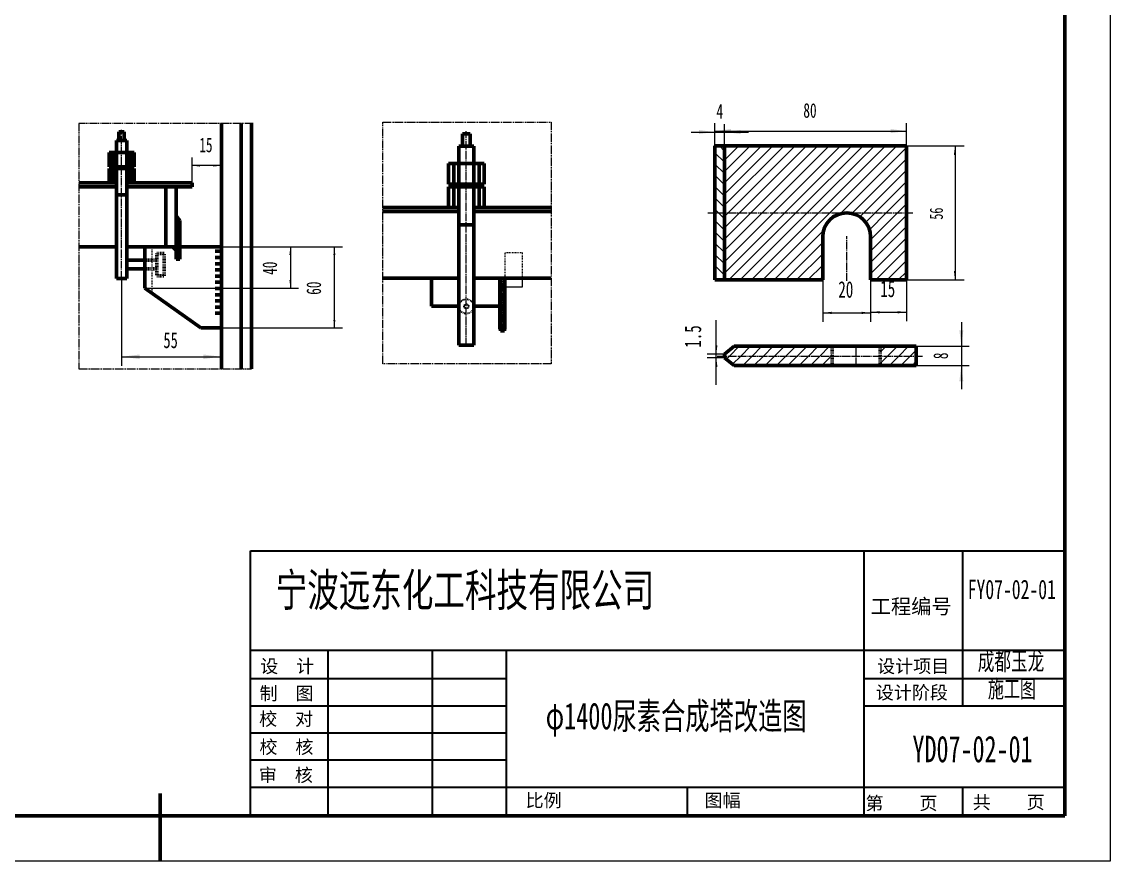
# Model space of a CAD drawing. Header units: millimetres. Extents: x -3570 to 3570, y -5049 to 5049.
# Drawn here: x -520 to 3570, y -5049 to -1895 of the extents above; entities that cross this region are included whole.
import ezdxf

# ---------------------------------------------------------------- set-up
doc = ezdxf.new("R2010")
doc.units = ezdxf.units.MM
for name, pattern in [('EB_DASH', [6, 3, -3]), ('EB_DASHDOT', [39, 30, -3, 3, -3]), ('EB_DASHDOTDOT', [45, 30, -3, 3, -3, 3, -3])]:
    doc.linetypes.add(name, pattern=pattern)
for name, color, linetype, lineweight in [('CAXA0', 7, 'Continuous', 70), ('CAXA1', 1, 'EB_DASHDOT', 25), ('CAXA2', 6, 'EB_DASH', 25), ('CAXA3', 7, 'Continuous', 25), ('CAXA4', 3, 'Continuous', 25), ('CAXA5', 4, 'Continuous', 25)]:
    doc.layers.add(name, color=color, linetype=linetype, lineweight=lineweight)
doc.styles.add('UserTxtStyle1', font='SIMHEI.TTF', dxfattribs={"width": 0.667})
doc.styles.add('UserTxtStyle4', font='SIMFANG.TTF')
doc.styles.add('UserTxtStyle5', font='SimSun.ttf', dxfattribs={"width": 0.7})
doc.styles.add('标准', font='SIMFANG.TTF', dxfattribs={"width": 0.667})
doc.dimstyles.new('标准', dxfattribs={"dimtxt": 3.5, "dimasz": 4, "dimexe": 2, "dimexo": 0, "dimtad": 1, "dimdsep": 46, "dimtxsty": '标准', "dimcen": 0, "dimdle": 6, "dimaunit": 1, "dimazin": 2, "dimtfac": 1, "dimtdec": 3, "dimtmove": 0, "dimatfit": 3, "dimfxl": 0, "dimtolj": 1, "dimtzin": 0, "dimarcsym": 0})

# ---------------------------------------------------------------- blocks, each defined once
blk = doc.blocks.new('*CAXBLOCK01')
at = {"layer": 'CAXA4', "linetype": 'Continuous', "lineweight": 25}
for points in [[(120.2, -2435.3), (150.2, -2431.5), (150.2, -2439)], [(230.2, -2435.3), (200.2, -2431.5), (200.2, -2439)]]:
    blk.add_hatch(color=0, dxfattribs=at).paths.add_polyline_path(points, flags=0)
at = {"layer": 'CAXA4', "color": 0, "linetype": 'Continuous', "lineweight": 25}
for p, q in [((230.2, -2277), (230.2, -2465.3)), ((120.2, -2514.8), (120.2, -2405.3)), ((230.2, -2435.3), (120.2, -2435.3))]:
    blk.add_line(p, q, dxfattribs=at)
at = {"layer": 'CAXA4', "color": 0, "linetype": 'Continuous', "lineweight": 25, "insert": (147.5, -2330.3), "char_height": 54.745, "attachment_point": 1, "style": 'UserTxtStyle1'}
blk.add_mtext('\\fSimHei;15', dxfattribs=at)
blk = doc.blocks.new('*CAXBLOCK12')
at = {"layer": 'CAXA4', "linetype": 'Continuous', "lineweight": 25}
for points in [[(489.7, -2740.7), (486, -2770.7), (493.5, -2770.7)], [(489.7, -2895.2), (486, -2865.2), (493.5, -2865.2)]]:
    blk.add_hatch(color=0, dxfattribs=at).paths.add_polyline_path(points, flags=0)
at = {"layer": 'CAXA4', "color": 0, "linetype": 'Continuous', "lineweight": 25}
for p, q in [((230.2, -2740.7), (519.7, -2740.7)), ((489.7, -2740.7), (489.7, -2895.2)), ((-56.8, -2895.2), (519.7, -2895.2))]:
    blk.add_line(p, q, dxfattribs=at)
at = {"layer": 'CAXA4', "color": 0, "linetype": 'Continuous', "lineweight": 25, "insert": (384.7, -2845.7), "char_height": 54.745, "attachment_point": 1, "rotation": 90, "style": 'UserTxtStyle1'}
blk.add_mtext('\\fSimHei;40', dxfattribs=at)
blk = doc.blocks.new('*CAXBLOCK23')
at = {"layer": 'CAXA4', "linetype": 'Continuous', "lineweight": 25}
for points in [[(655, -2740.7), (658.7, -2770.7), (651.2, -2770.7)], [(655, -3045.2), (658.7, -3015.2), (651.2, -3015.2)]]:
    blk.add_hatch(color=0, dxfattribs=at).paths.add_polyline_path(points, flags=0)
at = {"layer": 'CAXA4', "color": 0, "linetype": 'Continuous', "lineweight": 25}
for p, q in [((230.2, -2740.7), (685, -2740.7)), ((655, -3045.2), (655, -2740.7)), ((153.4, -3045.2), (685, -3045.2))]:
    blk.add_line(p, q, dxfattribs=at)
at = {"layer": 'CAXA4', "color": 0, "linetype": 'Continuous', "lineweight": 25, "insert": (550, -2920.7), "char_height": 54.745, "attachment_point": 1, "rotation": 90, "style": 'UserTxtStyle1'}
blk.add_mtext('\\fSimHei;60', dxfattribs=at)
blk = doc.blocks.new('CAXBLOCK3', base_point=(2239.4, -2793.5))
at = {"layer": 'CAXA5', "color": 0, "linetype": 'Continuous', "lineweight": 25}
for p, q in [((2120.9, -2839), (2346.9, -2613)), ((2120.9, -2796.6), (2304.4, -2613)), ((2120.9, -2754.2), (2262, -2613)), ((2120.9, -2711.7), (2219.6, -2613)), ((2120.9, -2669.3), (2177.2, -2613)), ((2120.9, -2626.9), (2134.7, -2613)), ((2137.3, -2865), (2389.3, -2613)), ((2179.7, -2865), (2431.7, -2613)), ((2222.1, -2865), (2474.1, -2613)), ((2264.6, -2865), (2516.6, -2613)), ((2555.7, -2616.3), (2559, -2613)), ((2307, -2865), (2493.2, -2678.8)), ((2349.4, -2865), (2489.9, -2724.6)), ((2391.8, -2865), (2489.9, -2767)), ((2434.3, -2865), (2489.9, -2809.4)), ((2476.7, -2865), (2489.9, -2851.9))]:
    blk.add_line(p, q, dxfattribs=at)
blk = doc.blocks.new('CAXBLOCK4', base_point=(2729, -2759))
at = {"layer": 'CAXA5', "color": 0, "linetype": 'Continuous', "lineweight": 25}
for p, q in [((2599.3, -2615.1), (2601.4, -2613)), ((2629.2, -2627.7), (2643.8, -2613)), ((2651.2, -2648.1), (2686.3, -2613)), ((2665.7, -2676), (2728.7, -2613)), ((2669.9, -2714.3), (2771.1, -2613)), ((2669.9, -2756.7), (2804.9, -2621.7)), ((2669.9, -2799.1), (2804.9, -2664.1)), ((2669.9, -2841.6), (2804.9, -2706.6)), ((2688.8, -2865), (2804.9, -2749)), ((2731.3, -2865), (2804.9, -2791.4)), ((2773.7, -2865), (2804.9, -2833.8))]:
    blk.add_line(p, q, dxfattribs=at)
blk = doc.blocks.new('CAXBLOCK5', base_point=(2417.1, -2504.9))
at = {"layer": 'CAXA5', "color": 0, "linetype": 'Continuous', "lineweight": 25}
for p, q in [((2120.9, -2584.5), (2344.3, -2361)), ((2120.9, -2542), (2301.9, -2361)), ((2120.9, -2499.6), (2259.5, -2361)), ((2120.9, -2457.2), (2217, -2361)), ((2120.9, -2414.8), (2174.6, -2361)), ((2120.9, -2372.3), (2132.2, -2361)), ((2134.7, -2613), (2386.7, -2361)), ((2177.2, -2613), (2429.2, -2361)), ((2219.6, -2613), (2471.6, -2361)), ((2262, -2613), (2514, -2361)), ((2304.4, -2613), (2556.4, -2361)), ((2346.9, -2613), (2598.9, -2361)), ((2389.3, -2613), (2641.3, -2361)), ((2431.7, -2613), (2683.7, -2361)), ((2474.1, -2613), (2726.1, -2361)), ((2516.6, -2613), (2768.6, -2361)), ((2559, -2613), (2804.9, -2367.1)), ((2601.4, -2613), (2804.9, -2409.6)), ((2643.8, -2613), (2804.9, -2452)), ((2686.3, -2613), (2804.9, -2494.4)), ((2728.7, -2613), (2804.9, -2536.9)), ((2771.1, -2613), (2804.9, -2579.3))]:
    blk.add_line(p, q, dxfattribs=at)
blk = doc.blocks.new('CAXBLOCK6', base_point=(2004.1, -2591.9))
at = {"layer": 'CAXA5', "color": 0, "linetype": 'Continuous', "lineweight": 25}
for p, q in [((2101.4, -2361), (2120.9, -2380.5)), ((2084.9, -2386.9), (2120.9, -2422.9)), ((2084.9, -2429.3), (2120.9, -2465.3)), ((2084.9, -2471.8), (2120.9, -2507.8)), ((2084.9, -2514.2), (2120.9, -2550.2)), ((2084.9, -2556.6), (2120.9, -2592.6)), ((2084.9, -2599), (2098.8, -2613)), ((2098.8, -2613), (2120.9, -2635)), ((2084.9, -2641.5), (2120.9, -2677.5)), ((2084.9, -2683.9), (2120.9, -2719.9)), ((2084.9, -2726.3), (2120.9, -2762.3)), ((2084.9, -2768.8), (2120.9, -2804.8)), ((2084.9, -2811.2), (2120.9, -2847.2)), ((2084.9, -2853.6), (2096.3, -2865))]:
    blk.add_line(p, q, dxfattribs=at)
blk = doc.blocks.new('*CAXBLOCK78')
at = {"layer": 'CAXA4', "linetype": 'Continuous', "lineweight": 25}
for points in [[(2084.9, -2305.6), (2144.9, -2313.1), (2144.9, -2298.1)], [(2804.9, -2305.6), (2744.9, -2313.1), (2744.9, -2298.1)]]:
    blk.add_hatch(color=0, dxfattribs=at).paths.add_polyline_path(points, flags=0)
at = {"layer": 'CAXA4', "color": 0, "linetype": 'Continuous', "lineweight": 25}
for p, q in [((2084.9, -2361), (2084.9, -2275.6)), ((2804.9, -2361), (2804.9, -2275.6)), ((2084.9, -2305.6), (2804.9, -2305.6))]:
    blk.add_line(p, q, dxfattribs=at)
at = {"layer": 'CAXA4', "color": 0, "linetype": 'Continuous', "lineweight": 25, "insert": (2417.1, -2200.6), "char_height": 54.745, "attachment_point": 1, "style": 'UserTxtStyle1'}
blk.add_mtext('\\fSimHei;80', dxfattribs=at)
blk = doc.blocks.new('*CAXBLOCK89')
at = {"layer": 'CAXA4', "linetype": 'Continuous', "lineweight": 25}
for points in [[(2084.9, -2309.1), (2024.9, -2316.6), (2024.9, -2301.6)], [(2120.9, -2309.1), (2180.9, -2316.6), (2180.9, -2301.6)]]:
    blk.add_hatch(color=0, dxfattribs=at).paths.add_polyline_path(points, flags=0)
at = {"layer": 'CAXA4', "color": 0, "linetype": 'Continuous', "lineweight": 25}
for p, q in [((2084.9, -2361), (2084.9, -2279.1)), ((2120.9, -2361), (2120.9, -2279.1)), ((1994.9, -2309.1), (2210.9, -2309.1))]:
    blk.add_line(p, q, dxfattribs=at)
at = {"layer": 'CAXA4', "color": 0, "linetype": 'Continuous', "lineweight": 25, "insert": (2090.4, -2204.1), "char_height": 54.74, "attachment_point": 1, "style": 'UserTxtStyle1'}
blk.add_mtext('\\fSimHei;4', dxfattribs=at)
blk = doc.blocks.new('*CAXBLOCK910')
at = {"layer": 'CAXA4', "linetype": 'Continuous', "lineweight": 25}
for points in [[(2489.9, -2988.6), (2523.9, -2992.9), (2523.9, -2984.4)], [(2669.9, -2988.6), (2635.9, -2992.9), (2635.9, -2984.4)]]:
    blk.add_hatch(color=0, dxfattribs=at).paths.add_polyline_path(points, flags=0)
at = {"layer": 'CAXA4', "color": 0, "linetype": 'Continuous', "lineweight": 25}
for p, q in [((2489.9, -2865), (2489.9, -3022.6)), ((2669.9, -2865), (2669.9, -3022.6)), ((2489.9, -2988.6), (2669.9, -2988.6))]:
    blk.add_line(p, q, dxfattribs=at)
at = {"layer": 'CAXA4', "color": 0, "linetype": 'Continuous', "lineweight": 25, "insert": (2548.4, -2869.6), "char_height": 62.044, "attachment_point": 1, "style": '标准'}
blk.add_mtext('\\fFangSong_GB2312;20', dxfattribs=at)
blk = doc.blocks.new('*CAXBLOCK1011')
at = {"layer": 'CAXA4', "linetype": 'Continuous', "lineweight": 25}
for points in [[(2669.9, -2986.2), (2703.9, -2990.5), (2703.9, -2982)], [(2804.9, -2986.2), (2770.9, -2990.5), (2770.9, -2982)]]:
    blk.add_hatch(color=0, dxfattribs=at).paths.add_polyline_path(points, flags=0)
at = {"layer": 'CAXA4', "color": 0, "linetype": 'Continuous', "lineweight": 25}
for p, q in [((2669.9, -2865), (2669.9, -3020.2)), ((2804.9, -2865), (2804.9, -3020.2)), ((2669.9, -2986.2), (2804.9, -2986.2))]:
    blk.add_line(p, q, dxfattribs=at)
at = {"layer": 'CAXA4', "color": 0, "linetype": 'Continuous', "lineweight": 25, "insert": (2705.9, -2867.2), "char_height": 62.044, "attachment_point": 1, "style": '标准'}
blk.add_mtext('\\fFangSong_GB2312;15', dxfattribs=at)
blk = doc.blocks.new('CAXBLOCK11', base_point=(2645.7, -3288))
at = {"layer": 'CAXA5', "color": 0, "linetype": 'Continuous', "lineweight": 25}
for p, q in [((2139.3, -3150.8), (2176.1, -3113.9)), ((2181.8, -3150.8), (2218.6, -3113.9)), ((2224.2, -3150.8), (2261, -3113.9)), ((2266.6, -3150.8), (2303.4, -3113.9)), ((2309, -3150.8), (2345.9, -3113.9)), ((2351.5, -3150.8), (2388.3, -3113.9)), ((2393.9, -3150.8), (2430.7, -3113.9)), ((2436.3, -3150.8), (2473.1, -3113.9)), ((2478.7, -3150.8), (2515.6, -3113.9)), ((2521.2, -3150.8), (2525.7, -3146.2)), ((2705.7, -3135.9), (2727.7, -3113.9)), ((2733.3, -3150.8), (2770.1, -3113.9)), ((2775.7, -3150.8), (2812.5, -3113.9)), ((2818.2, -3150.8), (2840.7, -3128.2)), ((2127.3, -3162.7), (2139.3, -3150.8)), ((2151, -3181.5), (2181.8, -3150.8)), ((2189, -3185.9), (2224.2, -3150.8)), ((2231.4, -3185.9), (2266.6, -3150.8)), ((2273.9, -3185.9), (2309, -3150.8)), ((2316.3, -3185.9), (2351.5, -3150.8)), ((2358.7, -3185.9), (2393.9, -3150.8)), ((2401.1, -3185.9), (2436.3, -3150.8)), ((2443.6, -3185.9), (2478.7, -3150.8)), ((2486, -3185.9), (2521.2, -3150.8)), ((2705.7, -3178.4), (2733.3, -3150.8)), ((2740.5, -3185.9), (2775.7, -3150.8)), ((2783, -3185.9), (2818.2, -3150.8)), ((2825.4, -3185.9), (2840.7, -3170.6))]:
    blk.add_line(p, q, dxfattribs=at)
blk = doc.blocks.new('*CAXBLOCK1213')
at = {"layer": 'CAXA4', "linetype": 'Continuous', "lineweight": 25}
for points in [[(3010.6, -3113.9), (3003.1, -3053.9), (3018.1, -3053.9)], [(3010.6, -3185.9), (3003.1, -3245.9), (3018.1, -3245.9)]]:
    blk.add_hatch(color=0, dxfattribs=at).paths.add_polyline_path(points, flags=0)
at = {"layer": 'CAXA4', "color": 0, "linetype": 'Continuous', "lineweight": 25}
for p, q in [((3010.6, -3023.9), (3010.6, -3275.9)), ((2840.7, -3113.9), (3040.6, -3113.9)), ((2840.7, -3185.9), (3040.6, -3185.9))]:
    blk.add_line(p, q, dxfattribs=at)
at = {"layer": 'CAXA4', "color": 0, "linetype": 'Continuous', "lineweight": 25, "insert": (2905.6, -3162.5), "char_height": 54.74, "attachment_point": 1, "rotation": 90, "style": 'UserTxtStyle1'}
blk.add_mtext('\\fSimHei;8', dxfattribs=at)
blk = doc.blocks.new('*CAXBLOCK1314')
at = {"layer": 'CAXA4', "linetype": 'Continuous', "lineweight": 25}
for points in [[(2090, -3144), (2094.2, -3110), (2085.7, -3110)], [(2090, -3157.5), (2094.2, -3191.5), (2085.7, -3191.5)]]:
    blk.add_hatch(color=0, dxfattribs=at).paths.add_polyline_path(points, flags=0)
at = {"layer": 'CAXA4', "color": 0, "linetype": 'Continuous', "lineweight": 25}
for p, q in [((2090, -3259.5), (2090, -3015.8)), ((2120.7, -3144), (2056, -3144)), ((2120.7, -3157.5), (2056, -3157.5))]:
    blk.add_line(p, q, dxfattribs=at)
at = {"layer": 'CAXA4', "color": 0, "linetype": 'Continuous', "lineweight": 25, "insert": (1971, -3119.8), "char_height": 62.044, "attachment_point": 1, "rotation": 90, "style": '标准'}
blk.add_mtext('\\fFangSong_GB2312;1.5', dxfattribs=at)
blk = doc.blocks.new('*CAXBLOCK1415')
at = {"layer": 'CAXA4', "linetype": 'Continuous', "lineweight": 25}
for points in [[(2986.8, -2361), (2982.6, -2395), (2991.1, -2395)], [(2986.8, -2865), (2982.6, -2831), (2991.1, -2831)]]:
    blk.add_hatch(color=0, dxfattribs=at).paths.add_polyline_path(points, flags=0)
at = {"layer": 'CAXA4', "color": 0, "linetype": 'Continuous', "lineweight": 25}
for p, q in [((2804.9, -2361), (3020.8, -2361)), ((2986.8, -2361), (2986.8, -2865)), ((2804.9, -2865), (3020.8, -2865))]:
    blk.add_line(p, q, dxfattribs=at)
at = {"layer": 'CAXA4', "color": 0, "linetype": 'Continuous', "lineweight": 25, "insert": (2891.6, -2638.2), "char_height": 49.635, "attachment_point": 1, "rotation": 90, "style": '标准'}
blk.add_mtext('\\fFangSong_GB2312;56', dxfattribs=at)
blk = doc.blocks.new('CAXBLOCK64', base_point=(3400, -4879))
at = {"layer": 'CAXA0', "color": 0, "linetype": 'Continuous', "lineweight": 25}
for p, q in [((3570, 5049), (3570, -5049)), ((3570, -5049), (-3570, -5049))]:
    blk.add_line(p, q, dxfattribs=at)
at = {"layer": 'CAXA0', "color": 0, "linetype": 'Continuous', "lineweight": 70}
for p, q in [((3400, 4879), (3400, -4879)), ((0, -5049), (0, -4794)), ((3400, -4879), (-3400, -4879))]:
    blk.add_line(p, q, dxfattribs=at)
blk = doc.blocks.new('*CAXBLOCK7778')
at = {"layer": 'CAXA0', "linetype": 'Continuous', "lineweight": 25}
for points in [[(-144.5, -3153.5), (-76.5, -3162), (-76.5, -3145)], [(230.2, -3153.5), (162.2, -3162), (162.2, -3145)]]:
    blk.add_hatch(color=0, dxfattribs=at).paths.add_polyline_path(points, flags=0)
at = {"layer": 'CAXA0', "color": 0, "linetype": 'Continuous', "lineweight": 25}
for p, q in [((-144.5, -2861.5), (-144.5, -3187.5)), ((230.2, -3198.5), (230.2, -3119.5)), ((-144.5, -3153.5), (230.2, -3153.5))]:
    blk.add_line(p, q, dxfattribs=at)
at = {"layer": 'CAXA0', "color": 0, "linetype": 'Continuous', "lineweight": 25, "insert": (12.7, -3061.4), "char_height": 59.5, "attachment_point": 1, "style": '标准'}
blk.add_mtext('\\fFangSong_GB2312;55', dxfattribs=at)
blk = doc.blocks.new('CAXBLOCK66')
at = {"layer": 'CAXA0', "color": 0, "linetype": 'Continuous', "lineweight": 25, "insert": (94, -4285), "char_height": 333.86, "attachment_point": 1, "style": '标准'}
blk.add_mtext('\\fFangSong_GB2312;φ1400尿素合成塔改造图', dxfattribs=at)
blk = doc.blocks.new('CAXBLOCK67')
at = {"layer": 'CAXA0', "color": 0, "linetype": 'Continuous', "lineweight": 25, "insert": (2543, -3903), "char_height": 243.24, "attachment_point": 1, "style": '标准'}
blk.add_mtext('\\fFangSong_GB2312;FY07-02-01', dxfattribs=at)
blk = doc.blocks.new('CAXBLOCK69')
at = {"layer": 'CAXA0', "color": 0, "linetype": 'Continuous', "lineweight": 25, "insert": (3110.2, -4368.1), "char_height": 66.3, "attachment_point": 1, "style": '标准'}
blk.add_mtext('\\fFangSong_GB2312;施工图', dxfattribs=at)
blk = doc.blocks.new('CAXBLOCK70')
at = {"layer": 'CAXA0', "color": 0, "linetype": 'Continuous', "lineweight": 25, "insert": (2478.7, -4481.2), "char_height": 198.9, "attachment_point": 1, "style": '标准'}
blk.add_mtext('\\fFangSong_GB2312;YD07-02-01', dxfattribs=at)

msp = doc.modelspace()

# ---------------------------------------------------------------- hatches: boundary and pattern name
at = {"layer": 'CAXA0', "linetype": 'Continuous', "lineweight": 25}
for points in [[(61.091, -2641.556), (73.777, -2641.556), (61.091, -2624.085)], [(61.091, -2752.528), (61.091, -2740.725), (48.368, -2740.725)]]:
    msp.add_hatch(color=256, dxfattribs=at).paths.add_polyline_path(points, flags=0)

# ---------------------------------------------------------------- linework, layer by layer
at = {"layer": 'CAXA0', "linetype": 'EB_DASHDOTDOT', "lineweight": 25}
for p, q in [((349.56, -2276.961), (-305.167, -2276.961)), ((-305.167, -2276.961), (-305.167, -3198.498)), ((837.38, -3180.419), (837.38, -2272.625)), ((837.38, -2272.625), (1469.06, -2272.625)), ((1469.06, -2272.625), (1469.06, -3180.419)), ((1469.06, -3180.419), (837.38, -3180.419)), ((-305.167, -3198.498), (343.549, -3198.498))]:
    msp.add_line(p, q, dxfattribs=at)
at = {"layer": 'CAXA0', "linetype": 'Continuous', "lineweight": 70}
for p, q in [((230.246, -3198.498), (230.246, -2276.961)), ((304.507, -3198.498), (304.507, -2276.961)), ((343.549, -2276.961), (343.549, -3198.498)), ((-154.429, -2340.384), (-154.429, -2308.148)), ((-154.429, -2308.148), (-134.532, -2308.148)), ((-134.532, -2340.384), (-134.532, -2308.148)), ((1136.243, -2362.26), (1136.243, -2315.841)), ((1136.243, -2315.841), (1164.894, -2315.841)), ((1164.894, -2362.26), (1164.894, -2315.841)), ((-164.001, -2340.384), (-124.959, -2340.384)), ((-164.001, -2859.612), (-164.001, -2340.384)), ((-124.959, -2340.384), (-124.959, -2859.612)), ((1122.458, -2362.26), (1178.678, -2362.26)), ((1122.458, -3109.949), (1122.458, -2362.26)), ((1178.678, -2362.26), (1178.678, -3109.949)), ((-191.253, -2385.89), (-191.253, -2439.616)), ((-97.708, -2385.89), (-191.253, -2385.89)), ((-177.328, -2385.89), (-177.328, -2439.616)), ((-110.636, -2385.89), (-110.636, -2439.616)), ((-97.708, -2385.89), (-97.708, -2439.616)), ((-191.253, -2439.616), (-97.708, -2439.616)), ((-191.253, -2446.78), (-191.253, -2500.506)), ((-97.708, -2446.78), (-191.253, -2446.78)), ((-177.328, -2446.78), (-177.328, -2500.506)), ((-110.636, -2446.78), (-110.636, -2500.506)), ((-97.708, -2446.78), (-97.708, -2500.506)), ((1083.215, -2427.79), (1083.215, -2505.155)), ((1217.921, -2427.79), (1083.215, -2427.79)), ((1103.267, -2427.79), (1103.267, -2505.155)), ((1199.304, -2427.79), (1199.304, -2505.155)), ((1217.921, -2427.79), (1217.921, -2505.155)), ((-304.476, -2500.506), (-177.328, -2500.506)), ((-304.476, -2514.833), (-164.001, -2514.833)), ((-201.737, -2500.506), (-164.001, -2500.506)), ((-124.959, -2500.506), (-89.013, -2500.506)), ((-124.959, -2514.833), (120.19, -2514.833)), ((-110.636, -2500.506), (120.19, -2500.506)), ((22.049, -2740.725), (22.049, -2514.833)), ((61.091, -2514.833), (61.091, -2786.616)), ((120.19, -2500.506), (120.19, -2514.833)), ((1083.215, -2505.155), (1217.921, -2505.155)), ((1083.215, -2515.471), (1083.215, -2592.836)), ((1217.921, -2515.471), (1083.215, -2515.471)), ((1103.267, -2515.471), (1103.267, -2592.836)), ((1199.304, -2515.471), (1199.304, -2592.836)), ((1217.921, -2515.471), (1217.921, -2592.836)), ((-164.001, -2545.575), (-124.959, -2545.575)), ((836.975, -2592.836), (1122.458, -2592.836)), ((836.975, -2607.667), (1122.458, -2607.667)), ((1178.678, -2592.836), (1468.362, -2592.836)), ((1178.678, -2607.667), (1468.362, -2607.667)), ((73.777, -2641.556), (61.091, -2624.085)), ((73.777, -2641.556), (61.091, -2641.556)), ((73.777, -2641.556), (73.777, -2786.616)), ((1122.458, -2657.735), (1178.678, -2657.735)), ((-164.001, -2740.725), (-304.476, -2740.725)), ((230.246, -2740.725), (-124.959, -2740.725)), ((-56.839, -2895.188), (-56.839, -2740.725)), ((48.368, -2740.725), (61.091, -2752.528)), ((207.109, -2757.269), (230.246, -2757.269)), ((207.109, -2780.55), (230.246, -2780.55)), ((-56.984, -2790.615), (-124.959, -2790.615)), ((73.777, -2786.616), (61.091, -2786.616)), ((207.109, -2803.832), (230.246, -2803.832)), ((-164.001, -2859.612), (-124.959, -2859.612)), ((-124.959, -2822.707), (-56.398, -2822.707)), ((207.109, -2827.113), (230.246, -2827.113)), ((207.109, -2850.394), (230.246, -2850.394)), ((836.975, -2857.877), (1122.458, -2857.877)), ((1019.644, -2861.659), (1019.644, -2964.038)), ((1181.765, -2857.877), (1468.362, -2857.877)), ((1278.744, -3056.044), (1278.744, -2857.877)), ((1293.575, -3056.044), (1293.575, -2857.877)), ((1293.575, -3056.044), (1293.575, -2857.877)), ((153.399, -3045.173), (-56.839, -2895.188)), ((207.109, -2873.675), (230.246, -2873.675)), ((207.109, -2896.957), (230.246, -2896.957)), ((1278.281, -2862.816), (1270.056, -2862.816)), ((1278.281, -2874.176), (1270.056, -2874.176)), ((1278.281, -2885.535), (1270.056, -2885.535)), ((1278.281, -2896.894), (1270.056, -2896.894)), ((1294.038, -2862.816), (1302.263, -2862.816)), ((1294.038, -2874.176), (1302.263, -2874.176)), ((1294.038, -2885.535), (1302.263, -2885.535)), ((1294.038, -2896.894), (1302.263, -2896.894)), ((207.109, -2920.238), (230.246, -2920.238)), ((207.109, -2943.519), (230.246, -2943.519)), ((1278.281, -2908.254), (1270.056, -2908.254)), ((1278.281, -2919.613), (1270.056, -2919.613)), ((1278.281, -2930.972), (1270.056, -2930.972)), ((1278.281, -2942.332), (1270.056, -2942.332)), ((1294.038, -2908.254), (1302.263, -2908.254)), ((1294.038, -2919.613), (1302.263, -2919.613)), ((1294.038, -2930.972), (1302.263, -2930.972)), ((1294.038, -2942.332), (1302.263, -2942.332)), ((207.109, -2966.8), (230.246, -2966.8)), ((1019.644, -2964.038), (1122.458, -2964.038)), ((1178.678, -2964.038), (1278.744, -2964.038)), ((1278.281, -2953.691), (1270.056, -2953.691)), ((1278.281, -2975.126), (1270.056, -2975.126)), ((1294.038, -2953.691), (1302.263, -2953.691)), ((1294.038, -2965.546), (1302.263, -2965.546)), ((1294.038, -2975.126), (1302.263, -2975.126)), ((207.109, -2990.082), (230.246, -2990.082)), ((1278.281, -2986.485), (1270.056, -2986.485)), ((1278.281, -2997.845), (1270.056, -2997.845)), ((1278.281, -3009.204), (1270.056, -3009.204)), ((1278.281, -3020.564), (1270.056, -3020.564)), ((1294.038, -2986.485), (1302.263, -2986.485)), ((1294.038, -2997.845), (1302.263, -2997.845)), ((1294.038, -3009.204), (1302.263, -3009.204)), ((1294.038, -3020.564), (1302.263, -3020.564)), ((229.442, -3045.173), (153.399, -3045.173)), ((1278.281, -3031.923), (1270.056, -3031.923)), ((1278.281, -3043.282), (1270.056, -3043.282)), ((1278.744, -3056.044), (1293.575, -3056.044)), ((1294.038, -3031.923), (1302.263, -3031.923)), ((1294.038, -3043.282), (1302.263, -3043.282)), ((1122.458, -3109.949), (1178.678, -3109.949))]:
    msp.add_line(p, q, dxfattribs=at)
at = {"layer": 'CAXA0'}
for p, q in [((2804.859, -2361.012), (2084.859, -2361.012)), ((2084.859, -2361.012), (2084.859, -2865.012)), ((2120.859, -2361.012), (2120.859, -2865.012)), ((2804.859, -2865.012), (2804.859, -2361.012)), ((2489.859, -2865.012), (2489.859, -2703.012)), ((2669.859, -2865.012), (2669.859, -2703.012)), ((2084.859, -2865.012), (2489.859, -2865.012)), ((2669.859, -2865.012), (2804.859, -2865.012)), ((2120.71, -3144.011), (2156.71, -3113.947)), ((2120.71, -3144.011), (2120.71, -3157.511)), ((2156.71, -3113.947), (2840.71, -3113.947)), ((2840.71, -3185.947), (2840.71, -3113.947)), ((2120.71, -3157.511), (2156.71, -3185.947)), ((2156.71, -3185.947), (2840.71, -3185.947))]:
    msp.add_line(p, q, dxfattribs=at)
at = {"layer": 'CAXA0', "color": 7, "linetype": 'Continuous', "lineweight": 35}
for p, q in [((339.962, -4879), (339.962, -3882.659)), ((339.962, -3882.659), (3400, -3882.659)), ((3015.353, -3881.756), (3015.353, -3882.659)), ((3015.353, -3882.659), (3015.353, -4464.493)), ((3400, -4879), (3400, -3874.917)), ((2645.101, -4879), (2645.101, -3885.45)), ((3400, -4256.867), (339.962, -4256.867)), ((629.826, -4256.867), (629.826, -4879)), ((1022.157, -4256.867), (1022.157, -4879)), ((1299.829, -4256.867), (1299.829, -4879)), ((339.962, -4362.493), (1299.829, -4362.493)), ((2645.101, -4362.493), (3400, -4362.493)), ((339.962, -4464.493), (1299.829, -4464.493)), ((2645.101, -4464.493), (3400, -4464.493)), ((339.962, -4566.493), (1299.829, -4566.493)), ((339.962, -4668.493), (1299.829, -4668.493)), ((339.962, -4770.493), (3400, -4770.493)), ((1980.483, -4768.869), (1980.483, -4879)), ((3015.353, -4770.493), (3015.353, -4879)), ((339.962, -4879), (3400, -4879))]:
    msp.add_line(p, q, dxfattribs=at)
at = {"layer": 'CAXA0'}
msp.add_arc((2579.859, -2703.012), 90, 0, 180, dxfattribs=at)
at = {"layer": 'CAXA1', "linetype": 'EB_DASHDOT', "lineweight": 25}
for p, q in [((-144.48, -2861.482), (-144.48, -2301.495)), ((1150.568, -3112.642), (1150.568, -2306.261)), ((2057.859, -2613.012), (2831.859, -2613.012)), ((2579.859, -2868.012), (2579.859, -2700.012)), ((1286.159, -3061.304), (1286.159, -2852.618)), ((2615.71, -3188.947), (2615.71, -3110.947)), ((2093.71, -3150.761), (2867.71, -3150.761))]:
    msp.add_line(p, q, dxfattribs=at)
at = {"layer": 'CAXA2', "linetype": 'EB_DASH', "lineweight": 25}
for p, q in [((-29.073, -2914.997), (-29.073, -2740.725)), ((1295.587, -2763.512), (1295.587, -2856.629)), ((1361.584, -2763.512), (1295.587, -2763.512)), ((1361.584, -2857.025), (1361.584, -2763.512))]:
    msp.add_line(p, q, dxfattribs=at)
at = {"layer": 'CAXA2', "linetype": 'EB_DASH', "lineweight": 70}
for p, q in [((-12.469, -2765.4), (-12.469, -2849.069)), ((15.014, -2765.4), (-12.469, -2765.4)), ((15.014, -2849.069), (15.014, -2765.4)), ((-12.469, -2790.615), (-56.984, -2790.615)), ((-56.398, -2822.707), (-12.469, -2822.707)), ((-12.469, -2849.069), (15.014, -2849.069)), ((2525.71, -3185.947), (2525.71, -3113.947)), ((2705.71, -3185.947), (2705.71, -3113.947))]:
    msp.add_line(p, q, dxfattribs=at)
at = {"layer": 'CAXA2', "linetype": 'EB_DASH', "lineweight": 35}
for radius in [27.442, 8.42]:
    msp.add_circle((1150.656, -2964.337), radius, dxfattribs=at)
at = {"layer": 'CAXA3', "linetype": 'Continuous', "lineweight": 25}
for p, q in [((1295.587, -2856.629), (1295.587, -2890.905)), ((1361.584, -2890.905), (1361.584, -2857.025)), ((1295.587, -2890.905), (1361.584, -2890.905))]:
    msp.add_line(p, q, dxfattribs=at)

# ---------------------------------------------------------------- block references
at = {"layer": 'CAXA0', "linetype": 'Continuous', "lineweight": 70}
for name, p in [('CAXBLOCK64', (3400, -4879)), ('CAXBLOCK69', (0, 0))]:
    msp.add_blockref(name, p, dxfattribs=at)
for name, p, xscale, yscale, zscale in [('CAXBLOCK67', (2271.682, -2820.203), 0.3, 0.3, 0.3), ('CAXBLOCK66', (1420.923, -3167.628), 0.3, 0.3, 0.3), ('CAXBLOCK70', (1587.688, -2336.964), 0.5, 0.5, 0.5)]:
    msp.add_blockref(name, p, dxfattribs=dict(at, xscale=xscale, yscale=yscale, zscale=zscale))
at = {"layer": 'CAXA5'}
for name, p in [('CAXBLOCK6', (2004.068, -2591.88)), ('CAXBLOCK5', (2417.119, -2504.949)), ('CAXBLOCK3', (2239.424, -2793.509)), ('CAXBLOCK4', (2728.992, -2759.027)), ('CAXBLOCK11', (2645.746, -3287.979))]:
    msp.add_blockref(name, p, dxfattribs=at)

# ---------------------------------------------------------------- texts
at = {"layer": 'CAXA0', "color": 0, "linetype": 'Continuous', "lineweight": 25, "insert": (3072.238, -4262.65), "char_height": 68.65707, "attachment_point": 1, "style": '标准'}
msp.add_mtext('{\\fFangSong_GB2312|b0|i0|c134|p0;成都玉龙}', dxfattribs=at)
at = {"layer": 'CAXA4', "color": 7, "linetype": 'Continuous', "lineweight": 25, "attachment_point": 1}
for s, insert, char_height, style in [('\\fSimSun;宁波远东化工科技有限公司', (434.687, -3967.763), 124.08759, 'UserTxtStyle5'), ('\\fFangSong_GB2312;工程编号', (2669.659, -4063.705), 55.83942, 'UserTxtStyle4'), ('\\fFangSong_GB2312;设  计', (376.272, -4291.29), 49.63504, 'UserTxtStyle4'), ('\\fFangSong_GB2312;设计项目', (2694.096, -4291.29), 49.63504, 'UserTxtStyle4'), ('\\fFangSong_GB2312;制  图', (373.823, -4393.633), 49.63504, 'UserTxtStyle4'), ('\\fFangSong_GB2312;设计阶段', (2689.28, -4390.332), 49.63504, 'UserTxtStyle4'), ('\\fFangSong_GB2312;校  对', (372.406, -4489.373), 49.63504, 'UserTxtStyle4'), ('\\fFangSong_GB2312;校  核', (373.256, -4595.018), 49.63504, 'UserTxtStyle4'), ('\\fFangSong_GB2312;审  核', (370.99, -4700.662), 49.63504, 'UserTxtStyle4'), ('\\fFangSong_GB2312;比例', (1373.535, -4795.441), 49.63504, 'UserTxtStyle4'), ('\\fFangSong_GB2312;图幅', (2045.856, -4795.441), 49.63504, 'UserTxtStyle4'), ('\\fFangSong_GB2312;第    页', (2650.524, -4806.024), 49.63504, 'UserTxtStyle4'), ('\\fFangSong_GB2312;共    页', (3053.251, -4802.439), 49.63504, 'UserTxtStyle4')]:
    msp.add_mtext(s, dxfattribs=dict(at, insert=insert, char_height=char_height, style=style))

# ---------------------------------------------------------------- dimensions: what is measured, and where the dimension line sits
at = {"layer": 'CAXA4'}
for base, p1, p2, text, picture, middle in [((2103.709, -2309.104), (2084.859, -2361.012), (2120.859, -2361.012), '\\fFangSong_GB2312;4', '*CAXBLOCK89', (2102.859, -2241.604)), ((2436.604, -2305.56), (2084.859, -2361.012), (2804.859, -2361.012), '\\fFangSong_GB2312;80', '*CAXBLOCK78', (2444.859, -2238.06)), ((2731.632, -2986.227), (2669.859, -2865.012), (2804.859, -2865.012), '\\fFangSong_GB2312;15', '*CAXBLOCK1011', (2737.359, -2909.727))]:
    dim = msp.add_linear_dim(base=base, p1=p1, p2=p2, text=text, dimstyle='标准', dxfattribs=at)
    dim.commit()
    dim.dimension.update_dxf_attribs({"geometry": picture, "text_midpoint": middle})
at = {"layer": 'CAXA4', "linetype": 'EB_DASHDOTDOT', "lineweight": 25}
for base, p1, p2, angle, text, picture, middle in [((186.224, -2435.26), (230.246, -2276.961), (120.19, -2514.833), 180, '\\fFangSong_GB2312;15', '*CAXBLOCK01', (175.218, -2369.519)), ((489.74, -2802.51), (230.246, -2740.725), (-56.839, -2895.188), 270, '\\fFangSong_GB2312;40', '*CAXBLOCK12', (407.728, -2817.957)), ((654.97, -2923.394), (153.399, -3045.173), (230.246, -2740.725), 270, '\\fFangSong_GB2312;60', '*CAXBLOCK23', (572.957, -2892.949)), ((42.883, -3153.491), (-144.48, -2861.482), (230.246, -3198.498), 180, '\\fFangSong_GB2312;55', '*CAXBLOCK7778', (42.883, -3102.109))]:
    dim = msp.add_linear_dim(base=base, p1=p1, p2=p2, angle=angle, text=text, dimstyle='标准', dxfattribs=at)
    dim.commit()
    dim.dimension.update_dxf_attribs({"geometry": picture, "text_midpoint": middle})
at = {"layer": 'CAXA4'}
for base, p1, p2, angle, text, picture, middle in [((2986.818, -2633.263), (2804.859, -2361.012), (2804.859, -2865.012), 90, '\\fFangSong_GB2312;56', '*CAXBLOCK1415', (2925.618, -2613.012)), ((2572.114, -2988.61), (2489.859, -2865.012), (2669.859, -2865.012), 180, '\\fFangSong_GB2312;20', '*CAXBLOCK910', (2579.859, -2912.11)), ((2089.99, -3071.101), (2120.71, -3157.511), (2120.71, -3144.011), 90, '\\fFangSong_GB2312;1.5', '*CAXBLOCK1314', (2013.49, -3071.101)), ((3010.58, -3153.491), (2840.71, -3113.947), (2840.71, -3185.947), 90, '\\fFangSong_GB2312;8', '*CAXBLOCK1213', (2943.08, -3149.947))]:
    dim = msp.add_linear_dim(base=base, p1=p1, p2=p2, angle=angle, text=text, dimstyle='标准', dxfattribs=at)
    dim.commit()
    dim.dimension.update_dxf_attribs({"geometry": picture, "text_midpoint": middle})

doc.saveas('drawing.dxf')
